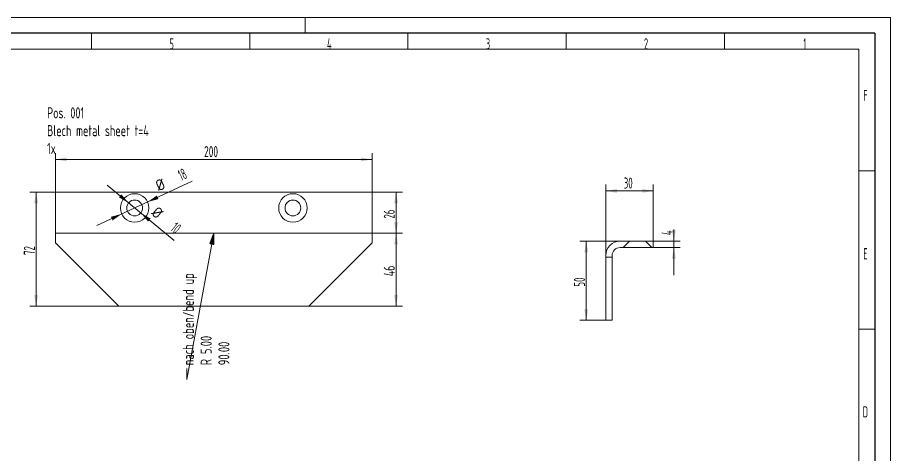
# Model space of a CAD drawing. Header units: millimetres. Extents: x 0 to 420, y 0 to 297.
# Drawn here: x 144.1 to 420, y 158.8 to 297 of the extents above; entities that cross this region are included whole.
import ezdxf
from ezdxf.lldxf.tags import DXFTag

# ---------------------------------------------------------------- set-up
doc = ezdxf.new("R2010")
doc.units = ezdxf.units.MM
doc.layers.add('1', color=7, linetype='Continuous', true_color=0xffffff)
doc.styles.add('iso-1', font='isocp.shx')
tags = doc.linetypes.add('DASHDOT', pattern=[70, 31, -13, 13, -13]).pattern_tags.tags
tags[10:11] = [DXFTag(74, 4), DXFTag(75, 0), DXFTag(340, '0'), DXFTag(46, 0.0), DXFTag(50, 0.0), DXFTag(44, 0.0), DXFTag(45, 0.0)]
tags[8:9] = [DXFTag(74, 4), DXFTag(75, 0), DXFTag(340, '0'), DXFTag(46, 0.0), DXFTag(50, 0.0), DXFTag(44, 0.0), DXFTag(45, 0.0)]
tags[6:7] = [DXFTag(74, 4), DXFTag(75, 0), DXFTag(340, '0'), DXFTag(46, 0.0), DXFTag(50, 0.0), DXFTag(44, 0.0), DXFTag(45, 0.0)]
tags[4:5] = [DXFTag(74, 4), DXFTag(75, 0), DXFTag(340, '0'), DXFTag(46, 0.0), DXFTag(50, 0.0), DXFTag(44, 0.0), DXFTag(45, 0.0)]
tags = doc.linetypes.add('DASHED', pattern=[25.72, 12.86, -12.86]).pattern_tags.tags
tags[6:7] = [DXFTag(74, 4), DXFTag(75, 0), DXFTag(340, '0'), DXFTag(46, 0.0), DXFTag(50, 0.0), DXFTag(44, 0.0), DXFTag(45, 0.0)]
tags[4:5] = [DXFTag(74, 4), DXFTag(75, 0), DXFTag(340, '0'), DXFTag(46, 0.0), DXFTag(50, 0.0), DXFTag(44, 0.0), DXFTag(45, 0.0)]
doc.dimstyles.get("Standard").update_dxf_attribs({"dimtxt": 0.18, "dimasz": 0.18, "dimexe": 0.18, "dimexo": 0.0625, "dimgap": 0.09, "dimtad": 0, "dimtih": 1, "dimtoh": 1, "dimdec": 4, "dimzin": 0, "dimdsep": 46, "dimtxsty": 'Standard', "dimcen": 0.09, "dimadec": 0, "dimazin": 0, "dimtfac": 1, "dimtdec": 4, "dimtofl": 0, "dimtmove": 0, "dimatfit": 3, "dimfxl": 1, "dimtolj": 1, "dimtzin": 0, "dimarcsym": 0})

# ---------------------------------------------------------------- blocks, each defined once
blk = doc.blocks.new('_U0')
at = {"layer": '1', "color": 3, "lineweight": 13}
for p, q in [((256.13, 228.78), (265.73, 228.78)), ((263.73, 205.77), (263.73, 228.78)), ((236.13, 205.77), (265.73, 205.77))]:
    blk.add_line(p, q, dxfattribs=at)
at = {"layer": '1', "color": 3, "lineweight": 25}
for points in [[(263.73, 228.78), (264.34, 225.28), (263.11, 225.28)], [(263.73, 205.77), (263.11, 209.27), (264.34, 209.27)]]:
    blk.add_solid(points, dxfattribs=at)
at = {"layer": '1', "color": 2, "linetype": 'Continuous', "lineweight": 18, "insert": (263.34, 215.21), "char_height": 3.5, "attachment_point": 7, "rotation": 90, "line_spacing_factor": 0.963855, "style": 'iso-1'}
blk.add_mtext('\\W0.7183;46', dxfattribs=at)
blk = doc.blocks.new('_U1')
at = {"layer": '1', "color": 3, "lineweight": 13}
for p, q in [((156.13, 241.79), (156.13, 254.12)), ((256.13, 241.79), (256.13, 254.12)), ((156.13, 252.12), (256.13, 252.12))]:
    blk.add_line(p, q, dxfattribs=at)
at = {"layer": '1', "color": 3, "lineweight": 25}
for points in [[(156.13, 252.12), (159.63, 252.74), (159.63, 251.5)], [(256.13, 252.12), (252.63, 251.5), (252.63, 252.74)]]:
    blk.add_solid(points, dxfattribs=at)
at = {"layer": '1', "color": 2, "linetype": 'Continuous', "lineweight": 18, "insert": (203.05, 252.85), "char_height": 3.5, "attachment_point": 7, "line_spacing_factor": 0.963855, "style": 'iso-1'}
blk.add_mtext('\\W0.6850;200', dxfattribs=at)
blk = doc.blocks.new('_U2')
at = {"layer": '1', "color": 3, "lineweight": 13}
for p, q in [((156.13, 241.79), (147.97, 241.79)), ((149.97, 241.79), (149.97, 205.77)), ((176.13, 205.77), (147.97, 205.77))]:
    blk.add_line(p, q, dxfattribs=at)
at = {"layer": '1', "color": 3, "lineweight": 25}
for points in [[(149.97, 241.79), (150.59, 238.29), (149.36, 238.29)], [(149.97, 205.77), (149.36, 209.27), (150.59, 209.27)]]:
    blk.add_solid(points, dxfattribs=at)
at = {"layer": '1', "color": 2, "linetype": 'Continuous', "lineweight": 18, "insert": (149.59, 221.92), "char_height": 3.5, "attachment_point": 7, "rotation": 90, "line_spacing_factor": 0.963855, "style": 'iso-1'}
blk.add_mtext('\\W0.6474;72', dxfattribs=at)
blk = doc.blocks.new('_U3')
at = {"layer": '1', "color": 3, "lineweight": 13}
for p, q in [((334.52, 226.28), (321.83, 226.28)), ((323.83, 226.28), (323.83, 201.28)), ((330.02, 201.28), (321.83, 201.28))]:
    blk.add_line(p, q, dxfattribs=at)
at = {"layer": '1', "color": 3, "lineweight": 25}
for points in [[(323.83, 226.28), (324.44, 222.78), (323.21, 222.78)], [(323.83, 201.28), (323.21, 204.78), (324.44, 204.78)]]:
    blk.add_solid(points, dxfattribs=at)
at = {"layer": '1', "color": 2, "linetype": 'Continuous', "lineweight": 18, "insert": (323.44, 211.92), "char_height": 3.5, "attachment_point": 7, "rotation": 90, "line_spacing_factor": 0.963855, "style": 'iso-1'}
blk.add_mtext('\\W0.6474;50', dxfattribs=at)
blk = doc.blocks.new('_U4')
at = {"layer": '1', "color": 3, "lineweight": 13}
for p, q in [((256.13, 241.79), (265.73, 241.79)), ((263.73, 228.78), (263.73, 241.79)), ((256.13, 228.78), (265.73, 228.78))]:
    blk.add_line(p, q, dxfattribs=at)
at = {"layer": '1', "color": 3, "lineweight": 25}
for points in [[(263.73, 241.79), (264.34, 238.29), (263.11, 238.29)], [(263.73, 228.78), (263.11, 232.28), (264.34, 232.28)]]:
    blk.add_solid(points, dxfattribs=at)
at = {"layer": '1', "color": 2, "linetype": 'Continuous', "lineweight": 18, "insert": (263.34, 233.42), "char_height": 3.5, "attachment_point": 7, "rotation": 90, "line_spacing_factor": 0.963855, "style": 'iso-1'}
blk.add_mtext('\\W0.6474;26', dxfattribs=at)
blk = doc.blocks.new('_U5')
at = {"layer": '1', "color": 3, "lineweight": 13}
blk.add_line((169.12, 231.21), (199.25, 245.21), dxfattribs=at)
at = {"layer": '1', "color": 3, "lineweight": 25}
for points in [[(185.22, 238.69), (188.13, 240.72), (188.65, 239.6)], [(177.05, 234.9), (174.14, 232.86), (173.62, 233.98)]]:
    blk.add_solid(points, dxfattribs=at)
at = {"layer": '1', "color": 2, "linetype": 'Continuous', "lineweight": 18, "char_height": 3.5, "attachment_point": 7, "rotation": 24.9285, "line_spacing_factor": 0.963855, "style": 'iso-1'}
for s, insert in [('\\W0.5232;18', (195.86, 245.3)), ('%%c', (188.72, 241.98))]:
    blk.add_mtext(s, dxfattribs=dict(at, insert=insert))
blk = doc.blocks.new('_U6')
at = {"layer": '1', "color": 3, "lineweight": 13}
blk.add_line((172.48, 243.98), (193.59, 226.46), dxfattribs=at)
at = {"layer": '1', "color": 3, "lineweight": 25}
for points in [[(179.21, 238.39), (176.12, 240.15), (176.91, 241.1)], [(183.06, 235.2), (186.15, 233.44), (185.36, 232.49)]]:
    blk.add_solid(points, dxfattribs=at)
at = {"layer": '1', "color": 2, "linetype": 'Continuous', "lineweight": 18, "char_height": 3.5, "attachment_point": 7, "rotation": 320.3165, "line_spacing_factor": 0.963855, "style": 'iso-1'}
for s, insert in [('%%c', (186.12, 234.84)), ('\\W0.5232;10', (192.18, 229.81))]:
    blk.add_mtext(s, dxfattribs=dict(at, insert=insert))
blk = doc.blocks.new('_U7')
at = {"layer": '1', "color": 3, "lineweight": 13}
for p, q in [((330.02, 221.78), (330.02, 244.18)), ((345.02, 226.28), (345.02, 244.18)), ((345.02, 242.18), (330.02, 242.18))]:
    blk.add_line(p, q, dxfattribs=at)
at = {"layer": '1', "color": 3, "lineweight": 25}
for points in [[(330.02, 242.18), (333.52, 242.8), (333.52, 241.57)], [(345.02, 242.18), (341.52, 241.57), (341.52, 242.8)]]:
    blk.add_solid(points, dxfattribs=at)
at = {"layer": '1', "color": 2, "linetype": 'Continuous', "lineweight": 18, "insert": (335.68, 242.91), "char_height": 3.5, "attachment_point": 7, "line_spacing_factor": 0.963855, "style": 'iso-1'}
blk.add_mtext('\\W0.6474;30', dxfattribs=at)
blk = doc.blocks.new('_U8')
at = {"layer": '1', "color": 3, "lineweight": 13}
for p, q in [((351.52, 230), (351.52, 215.53)), ((345.02, 226.28), (353.52, 226.28)), ((345.02, 224.28), (353.52, 224.28))]:
    blk.add_line(p, q, dxfattribs=at)
at = {"layer": '1', "color": 3, "lineweight": 25}
for points in [[(351.52, 226.28), (350.9, 229.78), (352.14, 229.78)], [(351.52, 224.28), (352.14, 220.78), (350.9, 220.78)]]:
    blk.add_solid(points, dxfattribs=at)
at = {"layer": '1', "color": 2, "linetype": 'Continuous', "lineweight": 18, "insert": (351.14, 228.21), "char_height": 3.5, "attachment_point": 7, "rotation": 90, "line_spacing_factor": 0.963855, "style": 'iso-1'}
blk.add_mtext('\\W0.6380;4', dxfattribs=at)

msp = doc.modelspace()

# ---------------------------------------------------------------- hatches: boundary and pattern name
at = {"layer": '1', "linetype": 'Continuous', "lineweight": 18}
h = msp.add_hatch(dxfattribs=at)
h.set_pattern_fill('ANSI31', color=3, scale=0.0062, angle=-1.7e-13, style=0)
h.paths.add_polyline_path([(206.13, 228.78), (206.11, 225.23), (204.89, 225.45)], flags=0)

# ---------------------------------------------------------------- linework, layer by layer
at = {"layer": '1', "color": 4, "linetype": 'Continuous', "lineweight": 18}
for p, q in [((0, 297), (420, 297)), ((235, 297), (235, 292)), ((420, 297), (420, 0))]:
    msp.add_line(p, q, dxfattribs=at)
at = {"layer": '1', "color": 4, "linetype": 'Continuous', "lineweight": 25}
for q in [(20, 292), (415, 5)]:
    msp.add_line((415, 292), q, dxfattribs=at)
at = {"layer": '1', "color": 1, "linetype": 'Continuous', "lineweight": 13}
for p, q in [((167.5, 292), (167.5, 287)), ((217.5, 292), (217.5, 287)), ((267.5, 292), (267.5, 287)), ((317.5, 292), (317.5, 287)), ((367.5, 292), (367.5, 287)), ((25, 287), (410, 287)), ((410, 10), (410, 287)), ((415, 248.5), (410, 248.5)), ((415, 198.5), (410, 198.5))]:
    msp.add_line(p, q, dxfattribs=at)
at = {"layer": '1', "color": 2, "linetype": 'Continuous', "lineweight": 18}
for p, q in [((156.13, 241.79), (156.13, 225.77)), ((256.13, 241.79), (156.13, 241.79)), ((256.13, 225.77), (256.13, 241.79)), ((156.13, 225.77), (176.13, 205.77)), ((236.13, 205.77), (256.13, 225.77)), ((176.13, 205.77), (236.13, 205.77))]:
    msp.add_line(p, q, dxfattribs=at)
at = {"layer": '1', "color": 6, "linetype": 'DASHDOT', "lineweight": 13}
msp.add_line((256.13, 228.78), (156.13, 228.78), dxfattribs=at)
at = {"layer": '1', "color": 3, "linetype": 'Continuous', "lineweight": 13}
for p, q in [((197.59, 182.57), (206.13, 228.78)), ((197.59, 186.07), (197.59, 182.57))]:
    msp.add_line(p, q, dxfattribs=at)
at = {"layer": '1', "color": 7, "linetype": 'Continuous', "lineweight": 18}
for p, q in [((334.52, 226.28), (345.02, 226.28)), ((334.52, 226.28), (345.02, 226.28)), ((345.02, 226.28), (345.02, 224.28)), ((345.02, 226.28), (345.02, 224.28)), ((334.52, 224.28), (345.02, 224.28)), ((334.52, 224.28), (345.02, 224.28)), ((330.02, 221.78), (330.02, 221.28)), ((330.02, 221.78), (330.02, 221.28)), ((330.02, 201.28), (330.02, 221.28)), ((330.02, 221.28), (332.02, 221.28)), ((330.02, 201.28), (330.02, 221.28)), ((330.02, 221.28), (332.02, 221.28)), ((332.02, 221.78), (332.02, 221.28)), ((332.02, 221.78), (332.02, 221.28)), ((332.02, 221.28), (332.02, 201.28)), ((332.02, 221.28), (332.02, 201.28)), ((332.02, 201.28), (330.02, 201.28)), ((332.02, 201.28), (330.02, 201.28))]:
    msp.add_line(p, q, dxfattribs=at)
at = {"layer": '1', "color": 6, "linetype": 'DASHED', "lineweight": 13}
for p, q in [((337.52, 226.28), (335.52, 224.28)), ((337.52, 226.28), (335.52, 224.28)), ((344.52, 224.28), (342.52, 226.28)), ((344.52, 224.28), (342.52, 226.28))]:
    msp.add_line(p, q, dxfattribs=at)
at = {"layer": '1', "color": 2, "linetype": 'Continuous', "lineweight": 18}
for centre, radius in [((181.13, 236.79), 4.5), ((231.13, 236.79), 4.5), ((181.13, 236.79), 2.5), ((231.13, 236.79), 2.5)]:
    msp.add_circle(centre, radius, dxfattribs=at)
at = {"layer": '1', "color": 7, "linetype": 'Continuous', "lineweight": 18}
for radius in [4.5, 4.5, 2.5, 2.5]:
    msp.add_arc((334.52, 221.78), radius, 90, 180, dxfattribs=at)

# ---------------------------------------------------------------- texts
at = {"layer": '1', "color": 1, "linetype": 'Continuous', "lineweight": 13, "char_height": 3.5, "attachment_point": 7, "line_spacing_factor": 0.963855, "style": 'iso-1'}
for s, insert in [('\\W0.5404;5', (192.09, 286.93)), ('\\W0.6380;4', (241.89, 286.93)), ('\\W0.5404;3', (292.09, 286.93)), ('\\W0.5404;2', (342.09, 286.93)), ('\\W0.4176;1', (392.48, 286.93)), ('\\W0.5404;F', (411.37, 270.57)), ('\\W0.5404;E', (411.37, 220.57)), ('\\W0.6380;D', (411.17, 170.57))]:
    msp.add_mtext(s, dxfattribs=dict(at, insert=insert))
at = {"layer": '1', "color": 2, "linetype": 'Continuous', "lineweight": 18, "insert": (153.43, 253.85), "char_height": 3.5, "attachment_point": 7, "line_spacing_factor": 0.963855, "style": 'iso-1'}
msp.add_mtext('\\W0.7412;Pos. 001\\PBlech metal sheet t=4\\P1x', dxfattribs=at)
at = {"layer": '1', "color": 2, "linetype": 'Continuous', "lineweight": 18, "insert": (211.08, 187.07), "char_height": 3.5, "attachment_point": 7, "rotation": 90, "line_spacing_factor": 0.963855, "style": 'iso-1'}
msp.add_mtext('\\W0.7677;nach oben/bend up\\PR 5.00\\P90.00', dxfattribs=at)

# ---------------------------------------------------------------- dimensions: what is measured, and where the dimension line sits
at = {"layer": '1', "color": 2, "linetype": 'Continuous', "lineweight": 18}
dim = msp.add_linear_dim(base=(256.13, 252.12), p1=(156.13, 241.79), p2=(256.13, 241.79), text='\\C2;200', dimstyle='Standard', override={"dimtxt": 3.5, "dimasz": 3.5, "dimexe": 2, "dimexo": 0, "dimgap": 1.75, "dimtad": 1, "dimtih": 1, "dimtoh": 0, "dimdec": 1, "dimlfac": 1, "dimzin": 8, "dimdsep": 44, "dimlunit": 2, "dimpost": '', "dimtxsty": 'iso-1', "dimsah": 1, "dimse1": 0, "dimse2": 0, "dimsd1": 0, "dimsd2": 0, "dimclrd": 3, "dimclre": 3, "dimclrt": 2, "dimtol": 0, "dimtm": -0.1, "dimtfac": 0.714286, "dimtdec": 2, "dimtofl": 1, "dimtmove": 0, "dimtzin": 8, "dimlwd": 13, "dimlwe": 13}, dxfattribs=at)
dim.commit()
dim.dimension.update_dxf_attribs({"geometry": '_U1', "text_midpoint": (206.13, 252.12), "dimtype": 160})
for p1, p2, text, override, picture, middle in [((177.05, 234.9), (185.22, 238.69), '%%c\\C2;18', {"dimtxt": 3.5, "dimasz": 3.5, "dimexe": 2, "dimexo": 0, "dimgap": 1.75, "dimtad": 1, "dimtih": 0, "dimtoh": 0, "dimdec": 1, "dimlfac": 1, "dimzin": 8, "dimdsep": 44, "dimlunit": 2, "dimpost": '', "dimtxsty": 'iso-1', "dimsah": 1, "dimse1": 0, "dimse2": 0, "dimsd1": 0, "dimsd2": 0, "dimclrd": 3, "dimclre": 3, "dimclrt": 2, "dimtol": 0, "dimtm": -0.1, "dimtfac": 0.714286, "dimtdec": 2, "dimtofl": 1, "dimtmove": 0, "dimatfit": 1, "dimtzin": 8, "dimlwd": 13, "dimlwe": 13}, '_U5', (194.19, 242.86)), ((179.21, 238.39), (183.06, 235.2), '%%c\\C2;10', {"dimtxt": 3.5, "dimasz": 3.5, "dimexe": 2, "dimexo": 0, "dimgap": 1.75, "dimtad": 1, "dimtih": 0, "dimtoh": 0, "dimdec": 1, "dimlfac": 1, "dimzin": 8, "dimdsep": 44, "dimlunit": 2, "dimpost": '', "dimtxsty": 'iso-1', "dimsah": 1, "dimse1": 0, "dimse2": 0, "dimsd1": 0, "dimsd2": 0, "dimclrd": 3, "dimclre": 3, "dimclrt": 2, "dimtol": 0, "dimtm": -0.1, "dimtfac": 0.714286, "dimtdec": 2, "dimtofl": 1, "dimtmove": 0, "dimatfit": 2, "dimtzin": 8, "dimlwd": 13, "dimlwe": 13}, '_U6', (189.3, 230.02))]:
    dim = msp.add_diameter_dim_2p(p1=p1, p2=p2, text=text, dimstyle='Standard', override=override, dxfattribs=at)
    dim.commit()
    dim.dimension.update_dxf_attribs({"geometry": picture, "text_midpoint": middle, "dimtype": 163})
for base, p1, p2, angle, text, picture, middle in [((345.02, 242.18), (330.02, 206.82), (345.02, 225.28), 180, '\\C2;30', '_U7', (337.52, 242.18)), ((149.97, 205.77), (156.13, 241.79), (176.13, 205.77), 90, '\\C2;72', '_U2', (149.97, 223.78)), ((263.73, 241.79), (256.13, 228.78), (256.13, 241.79), 90, '\\C2;26', '_U4', (263.73, 235.29)), ((351.52, 224.28), (342.27, 226.28), (339.77, 224.28), 90, '\\C2;4', '_U8', (351.52, 237.95)), ((263.73, 228.78), (236.13, 205.77), (256.13, 228.78), 90, '\\C2;46', '_U0', (263.73, 217.27)), ((323.83, 201.28), (339.77, 226.28), (330.02, 201.28), 90, '\\C2;50', '_U3', (323.83, 213.78))]:
    dim = msp.add_linear_dim(base=base, p1=p1, p2=p2, angle=angle, text=text, dimstyle='Standard', override={"dimtxt": 3.5, "dimasz": 3.5, "dimexe": 2, "dimexo": 0, "dimgap": 1.75, "dimtad": 1, "dimtih": 0, "dimtoh": 0, "dimdec": 1, "dimlfac": 1, "dimzin": 8, "dimdsep": 44, "dimlunit": 2, "dimpost": '', "dimtxsty": 'iso-1', "dimsah": 1, "dimse1": 0, "dimse2": 0, "dimsd1": 0, "dimsd2": 0, "dimclrd": 3, "dimclre": 3, "dimclrt": 2, "dimtol": 0, "dimtm": -0.1, "dimtfac": 0.714286, "dimtdec": 2, "dimtofl": 1, "dimtmove": 0, "dimtzin": 8, "dimlwd": 13, "dimlwe": 13}, dxfattribs=at)
    dim.commit()
    dim.dimension.update_dxf_attribs({"geometry": picture, "text_midpoint": middle, "dimtype": 160})

doc.saveas('drawing.dxf')
